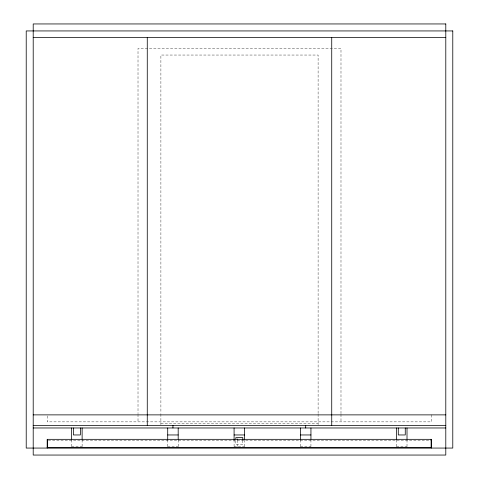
<?xml version="1.0" encoding="UTF-8"?>
<svg xmlns="http://www.w3.org/2000/svg" width="479" height="479" viewBox="0 0 479 479"><rect width="100%" height="100%" fill="white"/><g stroke="black" fill="none" stroke-linecap="round" stroke-linejoin="round"><path stroke-width="0.36" stroke-dasharray="2.4 1.8" d="M160.896 423.256L318.104 423.256M48.277 440.728L431.118 440.728M71.634 446.668L82.119 446.668M167.71 446.668L178.188 446.668M234.087 446.668L244.565 446.668M300.465 446.668L310.943 446.668M396.534 446.668L407.012 446.668M431.471 414.874L431.471 421.861L47.181 421.861L47.181 414.874M407.012 439.878L407.012 446.578M396.534 439.878L396.534 446.578M340.988 413.628L340.988 48.403L138.012 48.403L138.012 413.628M340.988 414.377L340.988 421.861M318.104 413.383L318.104 55.043L160.896 55.043L160.896 413.383M318.104 414.131L318.104 424.657M310.943 439.878L310.943 446.578M300.465 439.878L300.465 446.578M244.565 439.878L244.565 446.578M242.817 440.375L242.817 444.572L235.83 444.572L235.83 440.375M237.578 440.261L237.578 446.434M234.087 439.878L234.087 446.578M178.188 439.878L178.188 446.578M167.71 439.878L167.71 446.578M160.896 414.131L160.896 424.657M138.012 414.377L138.012 421.861M82.119 439.878L82.119 446.578M71.634 439.878L71.634 446.578"/><path stroke-width="0.72" d="M33.207 37.578L445.793 37.578M33.207 414.874L445.793 414.874M33.207 425.358L445.793 425.358M33.207 427.975L445.793 427.975M167.71 434.962L178.188 434.962M234.087 434.962L244.565 434.962M300.465 434.962L310.943 434.962M47.181 447.715L431.471 447.715M431.471 448.063L431.471 439.327L47.181 439.327L47.181 448.063M431.118 439.327L431.118 447.715M407.012 427.975L407.012 439.135M405.27 427.975L405.27 434.962L398.283 434.962L398.283 427.975M396.534 427.975L396.534 439.135M331.731 37.578L331.731 425.358M310.943 427.975L310.943 439.135M305.704 425.358L305.704 427.975M300.465 427.975L300.465 439.135M244.565 427.975L244.565 439.135M242.817 439.68L242.817 437.584L235.83 437.584L235.83 438.98M237.578 438.98L237.578 439.566M234.087 427.975L234.087 439.566M178.188 427.975L178.188 439.135M172.949 425.358L172.949 427.975M167.71 427.975L167.71 439.135M147.269 37.578L147.269 425.358M82.119 427.975L82.119 439.135M80.37 427.975L80.37 434.962L73.383 434.962L73.383 427.975M71.634 427.975L71.634 439.135M47.529 439.327L47.529 447.715M445.793 23.95L33.207 23.95L33.207 455.05L445.793 455.05L445.793 23.95M452.781 30.937L26.219 30.937L26.219 448.063L452.781 448.063L452.781 30.937"/></g></svg>
